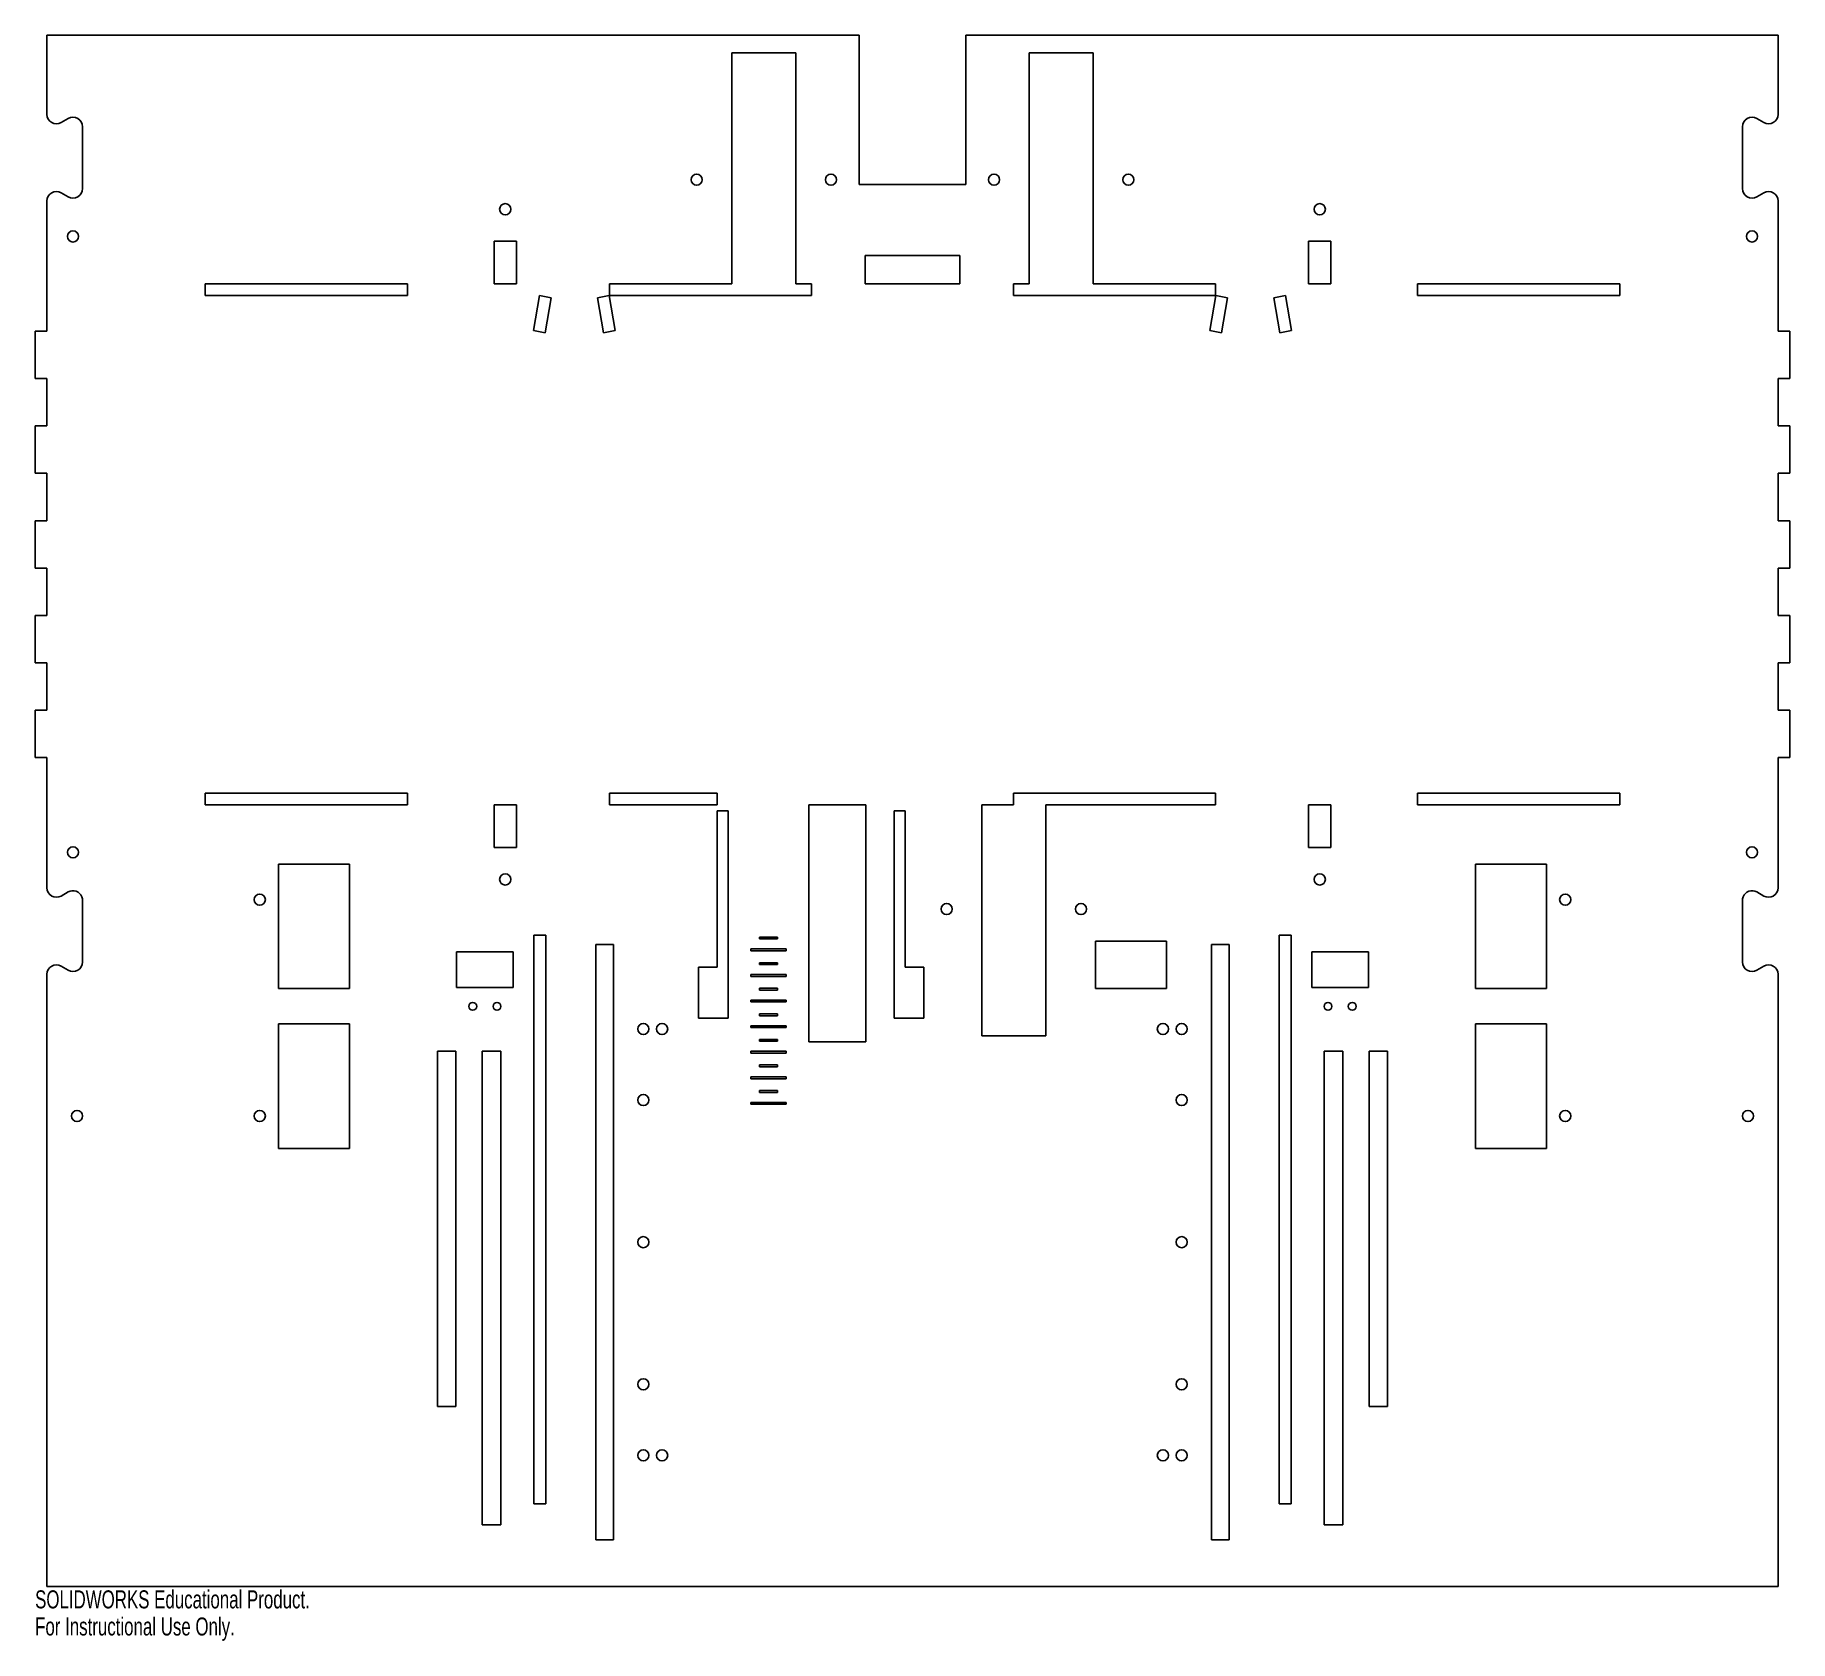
# Model space of a CAD drawing. Header units: inches. Extents: x -9.3 to 9.3, y -11.6 to 5.4.
import ezdxf

# ---------------------------------------------------------------- set-up
doc = ezdxf.new("R2010")
doc.units = ezdxf.units.IN
doc.header["$MEASUREMENT"] = 0
doc.styles.add('SLDTEXTSTYLE0', font='TXT', dxfattribs={"width": 0.7})

msp = doc.modelspace()

# ---------------------------------------------------------------- linework, layer by layer
at = {"color": 7, "linetype": 'Continuous', "lineweight": 25}
for p, q in [((-9.139, 4.538), (-9.139, 5.375)), ((-9.139, 5.375), (-0.562, 5.375)), ((-0.562, 5.375), (-0.562, 3.8)), ((0.562, 5.375), (0.562, 3.8)), ((0.562, 5.375), (9.139, 5.375)), ((9.139, 4.538), (9.139, 5.375)), ((-1.233, 5.188), (-1.907, 5.188)), ((-1.907, 5.188), (-1.907, 2.75)), ((-1.233, 2.75), (-1.233, 5.188)), ((1.907, 5.188), (1.233, 5.188)), ((1.233, 5.188), (1.233, 2.75)), ((1.907, 2.75), (1.907, 5.188)), ((-8.914, 4.495), (-8.989, 4.452)), ((8.914, 4.495), (8.989, 4.452)), ((-8.764, 3.755), (-8.764, 4.408)), ((8.764, 3.755), (8.764, 4.408)), ((-8.989, 3.712), (-8.914, 3.668)), ((-0.562, 3.8), (0.562, 3.8)), ((8.989, 3.712), (8.914, 3.668)), ((-9.139, 3.625), (-9.139, 2.25)), ((9.139, 2.25), (9.139, 3.625)), ((-4.181, 3.2), (-4.418, 3.2)), ((-4.418, 3.2), (-4.418, 2.75)), ((-4.181, 2.75), (-4.181, 3.2)), ((4.418, 3.2), (4.181, 3.2)), ((4.181, 3.2), (4.181, 2.75)), ((4.418, 2.75), (4.418, 3.2)), ((-0.5, 3.05), (0.5, 3.05)), ((-0.5, 2.75), (-0.5, 3.05)), ((0.5, 2.75), (0.5, 3.05)), ((-7.467, 2.75), (-5.333, 2.75)), ((-7.467, 2.75), (-7.467, 2.625)), ((-7.467, 2.625), (-5.333, 2.625)), ((-5.333, 2.75), (-5.333, 2.625)), ((-4.418, 2.75), (-4.181, 2.75)), ((-3.937, 2.625), (-4.002, 2.256)), ((-3.814, 2.603), (-3.937, 2.625)), ((-3.879, 2.234), (-3.814, 2.603)), ((-3.203, 2.625), (-3.326, 2.603)), ((-3.326, 2.603), (-3.261, 2.234)), ((-3.138, 2.256), (-3.203, 2.625)), ((-3.2, 2.75), (-1.907, 2.75)), ((-3.2, 2.75), (-3.2, 2.625)), ((-3.2, 2.625), (-1.067, 2.625)), ((-1.233, 2.75), (-1.067, 2.75)), ((-1.067, 2.75), (-1.067, 2.625)), ((-0.5, 2.75), (0.5, 2.75)), ((1.067, 2.75), (1.233, 2.75)), ((1.067, 2.75), (1.067, 2.625)), ((1.067, 2.625), (3.2, 2.625)), ((1.907, 2.75), (3.2, 2.75)), ((3.203, 2.625), (3.138, 2.256)), ((3.2, 2.75), (3.2, 2.625)), ((3.326, 2.603), (3.203, 2.625)), ((3.261, 2.234), (3.326, 2.603)), ((3.937, 2.625), (3.814, 2.603)), ((3.814, 2.603), (3.879, 2.234)), ((4.002, 2.256), (3.937, 2.625)), ((4.181, 2.75), (4.418, 2.75)), ((5.333, 2.75), (7.467, 2.75)), ((5.333, 2.75), (5.333, 2.625)), ((5.333, 2.625), (7.467, 2.625)), ((7.467, 2.75), (7.467, 2.625)), ((-9.264, 2.25), (-9.264, 1.75)), ((-9.139, 2.25), (-9.264, 2.25)), ((-4.002, 2.256), (-3.879, 2.234)), ((-3.261, 2.234), (-3.138, 2.256)), ((3.138, 2.256), (3.261, 2.234)), ((3.879, 2.234), (4.002, 2.256)), ((9.139, 2.25), (9.264, 2.25)), ((9.264, 2.25), (9.264, 1.75)), ((-9.264, 1.75), (-9.139, 1.75)), ((-9.139, 1.75), (-9.139, 1.25)), ((9.264, 1.75), (9.139, 1.75)), ((9.139, 1.75), (9.139, 1.25)), ((-9.264, 1.25), (-9.264, 0.75)), ((-9.139, 1.25), (-9.264, 1.25)), ((9.139, 1.25), (9.264, 1.25)), ((9.264, 1.25), (9.264, 0.75)), ((-9.264, 0.75), (-9.139, 0.75)), ((-9.139, 0.75), (-9.139, 0.25)), ((9.264, 0.75), (9.139, 0.75)), ((9.139, 0.75), (9.139, 0.25)), ((-9.264, 0.25), (-9.264, -0.25)), ((-9.139, 0.25), (-9.264, 0.25)), ((9.139, 0.25), (9.264, 0.25)), ((9.264, 0.25), (9.264, -0.25)), ((-9.264, -0.25), (-9.139, -0.25)), ((-9.139, -0.25), (-9.139, -0.75)), ((9.264, -0.25), (9.139, -0.25)), ((9.139, -0.25), (9.139, -0.75)), ((-9.264, -0.75), (-9.264, -1.25)), ((-9.139, -0.75), (-9.264, -0.75)), ((9.139, -0.75), (9.264, -0.75)), ((9.264, -0.75), (9.264, -1.25)), ((-9.264, -1.25), (-9.139, -1.25)), ((-9.139, -1.25), (-9.139, -1.75)), ((9.264, -1.25), (9.139, -1.25)), ((9.139, -1.25), (9.139, -1.75)), ((-9.264, -1.75), (-9.264, -2.25)), ((-9.139, -1.75), (-9.264, -1.75)), ((9.139, -1.75), (9.264, -1.75)), ((9.264, -1.75), (9.264, -2.25)), ((-9.264, -2.25), (-9.139, -2.25)), ((-9.139, -2.25), (-9.139, -3.625)), ((9.264, -2.25), (9.139, -2.25)), ((9.139, -2.25), (9.139, -3.625)), ((-7.467, -2.625), (-5.333, -2.625)), ((-7.467, -2.625), (-7.467, -2.75)), ((-7.467, -2.75), (-5.333, -2.75)), ((-5.333, -2.625), (-5.333, -2.75)), ((-4.181, -2.75), (-4.418, -2.75)), ((-4.418, -2.75), (-4.418, -3.2)), ((-4.181, -3.2), (-4.181, -2.75)), ((-3.2, -2.625), (-2.064, -2.625)), ((-3.2, -2.625), (-3.2, -2.75)), ((-3.2, -2.75), (-2.064, -2.75)), ((-2.064, -2.625), (-2.064, -2.75)), ((-1.094, -2.75), (-1.094, -5.25)), ((-1.094, -2.75), (-0.494, -2.75)), ((-0.494, -2.75), (-0.494, -5.25)), ((0.733, -2.75), (0.733, -5.188)), ((1.067, -2.75), (0.733, -2.75)), ((1.067, -2.625), (3.2, -2.625)), ((1.067, -2.625), (1.067, -2.75)), ((1.407, -5.188), (1.407, -2.75)), ((1.407, -2.75), (3.2, -2.75)), ((3.2, -2.625), (3.2, -2.75)), ((4.418, -2.75), (4.181, -2.75)), ((4.181, -2.75), (4.181, -3.2)), ((4.418, -3.2), (4.418, -2.75)), ((5.333, -2.625), (7.467, -2.625)), ((5.333, -2.625), (5.333, -2.75)), ((5.333, -2.75), (7.467, -2.75)), ((7.467, -2.625), (7.467, -2.75)), ((-2.064, -2.812), (-1.946, -2.812)), ((-2.064, -4.461), (-2.064, -2.812)), ((-1.946, -5), (-1.946, -2.812)), ((-0.194, -2.812), (-0.076, -2.812)), ((-0.194, -5), (-0.194, -2.812)), ((-0.076, -4.461), (-0.076, -2.812)), ((-4.418, -3.2), (-4.181, -3.2)), ((4.181, -3.2), (4.418, -3.2)), ((-6.695, -3.375), (-5.945, -3.375)), ((-6.695, -3.375), (-6.695, -4.688)), ((-5.945, -3.375), (-5.945, -4.688)), ((5.945, -3.375), (5.945, -4.688)), ((5.945, -3.375), (6.695, -3.375)), ((6.695, -3.375), (6.695, -4.688)), ((-8.989, -3.712), (-8.914, -3.668)), ((8.989, -3.712), (8.914, -3.668)), ((-8.764, -3.766), (-8.764, -4.408)), ((8.764, -3.766), (8.764, -4.408)), ((-3.872, -4.125), (-3.997, -4.125)), ((-3.997, -4.125), (-3.997, -10.125)), ((-3.872, -10.125), (-3.872, -4.125)), ((-3.157, -4.223), (-3.345, -4.223)), ((-3.345, -4.223), (-3.345, -10.508)), ((-3.157, -10.508), (-3.157, -4.223)), ((-1.426, -4.145), (-1.614, -4.145)), ((-1.614, -4.145), (-1.614, -4.165)), ((-1.614, -4.165), (-1.426, -4.165)), ((-1.426, -4.165), (-1.426, -4.145)), ((1.932, -4.188), (1.932, -4.688)), ((1.932, -4.188), (2.682, -4.188)), ((2.682, -4.188), (2.682, -4.688)), ((3.157, -4.223), (3.157, -10.508)), ((3.345, -4.223), (3.157, -4.223)), ((3.345, -10.508), (3.345, -4.223)), ((3.872, -4.125), (3.997, -4.125)), ((3.872, -10.125), (3.872, -4.125)), ((3.997, -4.125), (3.997, -10.125)), ((-4.215, -4.301), (-4.815, -4.301)), ((-4.815, -4.301), (-4.815, -4.676)), ((-4.215, -4.676), (-4.215, -4.301)), ((-1.333, -4.27), (-1.708, -4.27)), ((-1.708, -4.27), (-1.708, -4.29)), ((-1.708, -4.29), (-1.333, -4.29)), ((-1.426, -4.415), (-1.614, -4.415)), ((-1.614, -4.415), (-1.614, -4.435)), ((-1.614, -4.435), (-1.426, -4.435)), ((-1.426, -4.435), (-1.426, -4.415)), ((-1.333, -4.29), (-1.333, -4.27)), ((4.815, -4.301), (4.215, -4.301)), ((4.215, -4.301), (4.215, -4.676)), ((4.815, -4.676), (4.815, -4.301)), ((-9.139, -4.538), (-9.139, -11)), ((-8.914, -4.495), (-8.989, -4.452)), ((-2.064, -4.461), (-2.261, -4.461)), ((-2.261, -5), (-2.261, -4.461)), ((-1.333, -4.54), (-1.708, -4.54)), ((-1.708, -4.54), (-1.708, -4.56)), ((-1.708, -4.56), (-1.333, -4.56)), ((-1.333, -4.56), (-1.333, -4.54)), ((-0.076, -4.461), (0.121, -4.461)), ((0.121, -5), (0.121, -4.461)), ((8.914, -4.495), (8.989, -4.452)), ((9.139, -4.538), (9.139, -11)), ((-6.695, -4.688), (-5.945, -4.688)), ((-4.815, -4.676), (-4.215, -4.676)), ((-1.333, -4.81), (-1.708, -4.81)), ((-1.708, -4.81), (-1.708, -4.83)), ((-1.426, -4.685), (-1.614, -4.685)), ((-1.614, -4.685), (-1.614, -4.705)), ((-1.614, -4.705), (-1.426, -4.705)), ((-1.426, -4.705), (-1.426, -4.685)), ((-1.333, -4.83), (-1.333, -4.81)), ((1.932, -4.688), (2.682, -4.688)), ((4.215, -4.676), (4.815, -4.676)), ((5.945, -4.688), (6.695, -4.688)), ((-1.946, -5), (-2.261, -5)), ((-1.708, -4.83), (-1.333, -4.83)), ((-1.426, -4.955), (-1.614, -4.955)), ((-1.614, -4.955), (-1.614, -4.975)), ((-1.614, -4.975), (-1.426, -4.975)), ((-1.426, -4.975), (-1.426, -4.955)), ((-0.194, -5), (0.121, -5)), ((-6.695, -5.062), (-5.945, -5.062)), ((-6.695, -5.062), (-6.695, -6.375)), ((-5.945, -5.062), (-5.945, -6.375)), ((-1.333, -5.08), (-1.708, -5.08)), ((-1.708, -5.08), (-1.708, -5.1)), ((-1.708, -5.1), (-1.333, -5.1)), ((-1.333, -5.1), (-1.333, -5.08)), ((0.733, -5.188), (1.407, -5.188)), ((5.945, -5.062), (6.695, -5.062)), ((5.945, -5.062), (5.945, -6.375)), ((6.695, -5.062), (6.695, -6.375)), ((-5.017, -5.348), (-5.017, -9.098)), ((-4.82, -5.348), (-5.017, -5.348)), ((-4.82, -9.098), (-4.82, -5.348)), ((-4.348, -5.348), (-4.545, -5.348)), ((-4.545, -5.348), (-4.545, -10.348)), ((-4.348, -10.348), (-4.348, -5.348)), ((-1.333, -5.35), (-1.708, -5.35)), ((-1.708, -5.35), (-1.708, -5.37)), ((-1.708, -5.37), (-1.333, -5.37)), ((-1.426, -5.225), (-1.614, -5.225)), ((-1.614, -5.225), (-1.614, -5.245)), ((-1.614, -5.245), (-1.426, -5.245)), ((-1.426, -5.245), (-1.426, -5.225)), ((-1.333, -5.37), (-1.333, -5.35)), ((-1.094, -5.25), (-0.494, -5.25)), ((4.545, -5.348), (4.348, -5.348)), ((4.348, -5.348), (4.348, -10.348)), ((4.545, -10.348), (4.545, -5.348)), ((5.017, -5.348), (4.82, -5.348)), ((4.82, -5.348), (4.82, -9.098)), ((5.017, -9.098), (5.017, -5.348)), ((-1.426, -5.495), (-1.614, -5.495)), ((-1.614, -5.495), (-1.614, -5.515)), ((-1.614, -5.515), (-1.426, -5.515)), ((-1.426, -5.515), (-1.426, -5.495)), ((-1.333, -5.62), (-1.708, -5.62)), ((-1.708, -5.62), (-1.708, -5.64)), ((-1.708, -5.64), (-1.333, -5.64)), ((-1.333, -5.64), (-1.333, -5.62)), ((-1.333, -5.89), (-1.708, -5.89)), ((-1.708, -5.89), (-1.708, -5.91)), ((-1.708, -5.91), (-1.333, -5.91)), ((-1.426, -5.765), (-1.614, -5.765)), ((-1.614, -5.765), (-1.614, -5.785)), ((-1.614, -5.785), (-1.426, -5.785)), ((-1.426, -5.785), (-1.426, -5.765)), ((-1.333, -5.91), (-1.333, -5.89)), ((-6.695, -6.375), (-5.945, -6.375)), ((5.945, -6.375), (6.695, -6.375)), ((-5.017, -9.098), (-4.82, -9.098)), ((4.82, -9.098), (5.017, -9.098)), ((-3.997, -10.125), (-3.872, -10.125)), ((3.997, -10.125), (3.872, -10.125)), ((-4.545, -10.348), (-4.348, -10.348)), ((4.348, -10.348), (4.545, -10.348)), ((-3.345, -10.508), (-3.157, -10.508)), ((3.157, -10.508), (3.345, -10.508)), ((-9.139, -11), (9.139, -11))]:
    msp.add_line(p, q, dxfattribs=at)
for centre, radius in [((-2.279, 3.849), 0.0591), ((-0.861, 3.849), 0.0591), ((0.861, 3.849), 0.0591), ((2.279, 3.849), 0.0591), ((-4.3, 3.537), 0.0591), ((4.3, 3.537), 0.0591), ((-8.864, 3.25), 0.0591), ((8.864, 3.25), 0.0591), ((-8.864, -3.25), 0.0591), ((8.864, -3.25), 0.0591), ((-4.3, -3.537), 0.0591), ((4.3, -3.537), 0.0591), ((-6.892, -3.75), 0.0591), ((6.892, -3.75), 0.0591), ((0.361, -3.849), 0.0591), ((1.779, -3.849), 0.0591), ((-4.643, -4.876), 0.0413), ((-4.387, -4.876), 0.0413), ((4.387, -4.876), 0.0413), ((4.643, -4.876), 0.0413), ((-2.842, -5.115), 0.0591), ((-2.644, -5.115), 0.0591), ((2.644, -5.115), 0.0591), ((2.842, -5.115), 0.0591), ((-2.842, -5.865), 0.0591), ((2.842, -5.865), 0.0591), ((-8.821, -6.033), 0.0591), ((-6.892, -6.033), 0.0591), ((6.892, -6.033), 0.0591), ((8.821, -6.033), 0.0591), ((-2.842, -7.365), 0.0591), ((2.842, -7.365), 0.0591), ((-2.842, -8.865), 0.0591), ((2.842, -8.865), 0.0591), ((-2.842, -9.615), 0.0591), ((-2.644, -9.615), 0.0591), ((2.644, -9.615), 0.0591), ((2.842, -9.615), 0.0591)]:
    msp.add_circle(centre, radius, dxfattribs=at)
for centre, radius, start, end in [((-9.039, 4.538), 0.1, 180, 300), ((-8.864, 4.408), 0.1, 360, 120), ((8.864, 4.408), 0.1, 60, 180), ((9.039, 4.538), 0.1, 240, 0), ((-9.039, 3.625), 0.1, 60, 180), ((-8.864, 3.755), 0.1, 240, 360), ((8.864, 3.755), 0.1, 180, 300), ((9.039, 3.625), 0.1, 0, 120), ((-9.039, -3.625), 0.1, 180, 300), ((-8.864, -3.755), 0.1, 20.9022, 120), ((8.864, -3.755), 0.1, 60, 159.0978), ((9.039, -3.625), 0.1, 240, 0), ((-8.821, -3.75), 0.0591, 344.7818, 31.4059), ((8.821, -3.75), 0.0591, 148.5941, 195.2182), ((-9.039, -4.538), 0.1, 60, 180), ((-8.864, -4.408), 0.1, 240, 0), ((8.864, -4.408), 0.1, 180, 300), ((9.039, -4.538), 0.1, 0, 120)]:
    msp.add_arc(centre, radius, start, end, dxfattribs=at)

# ---------------------------------------------------------------- texts
at = {"color": 7, "linetype": 'Continuous', "char_height": 0.1903, "attachment_point": 1, "style": 'SLDTEXTSTYLE0'}
for s, insert in [('SOLIDWORKS Educational Product.', (-9.264, -11.04)), ('For Instructional Use Only.', (-9.264, -11.326))]:
    msp.add_mtext(s, dxfattribs=dict(at, insert=insert))

doc.saveas('drawing.dxf')
